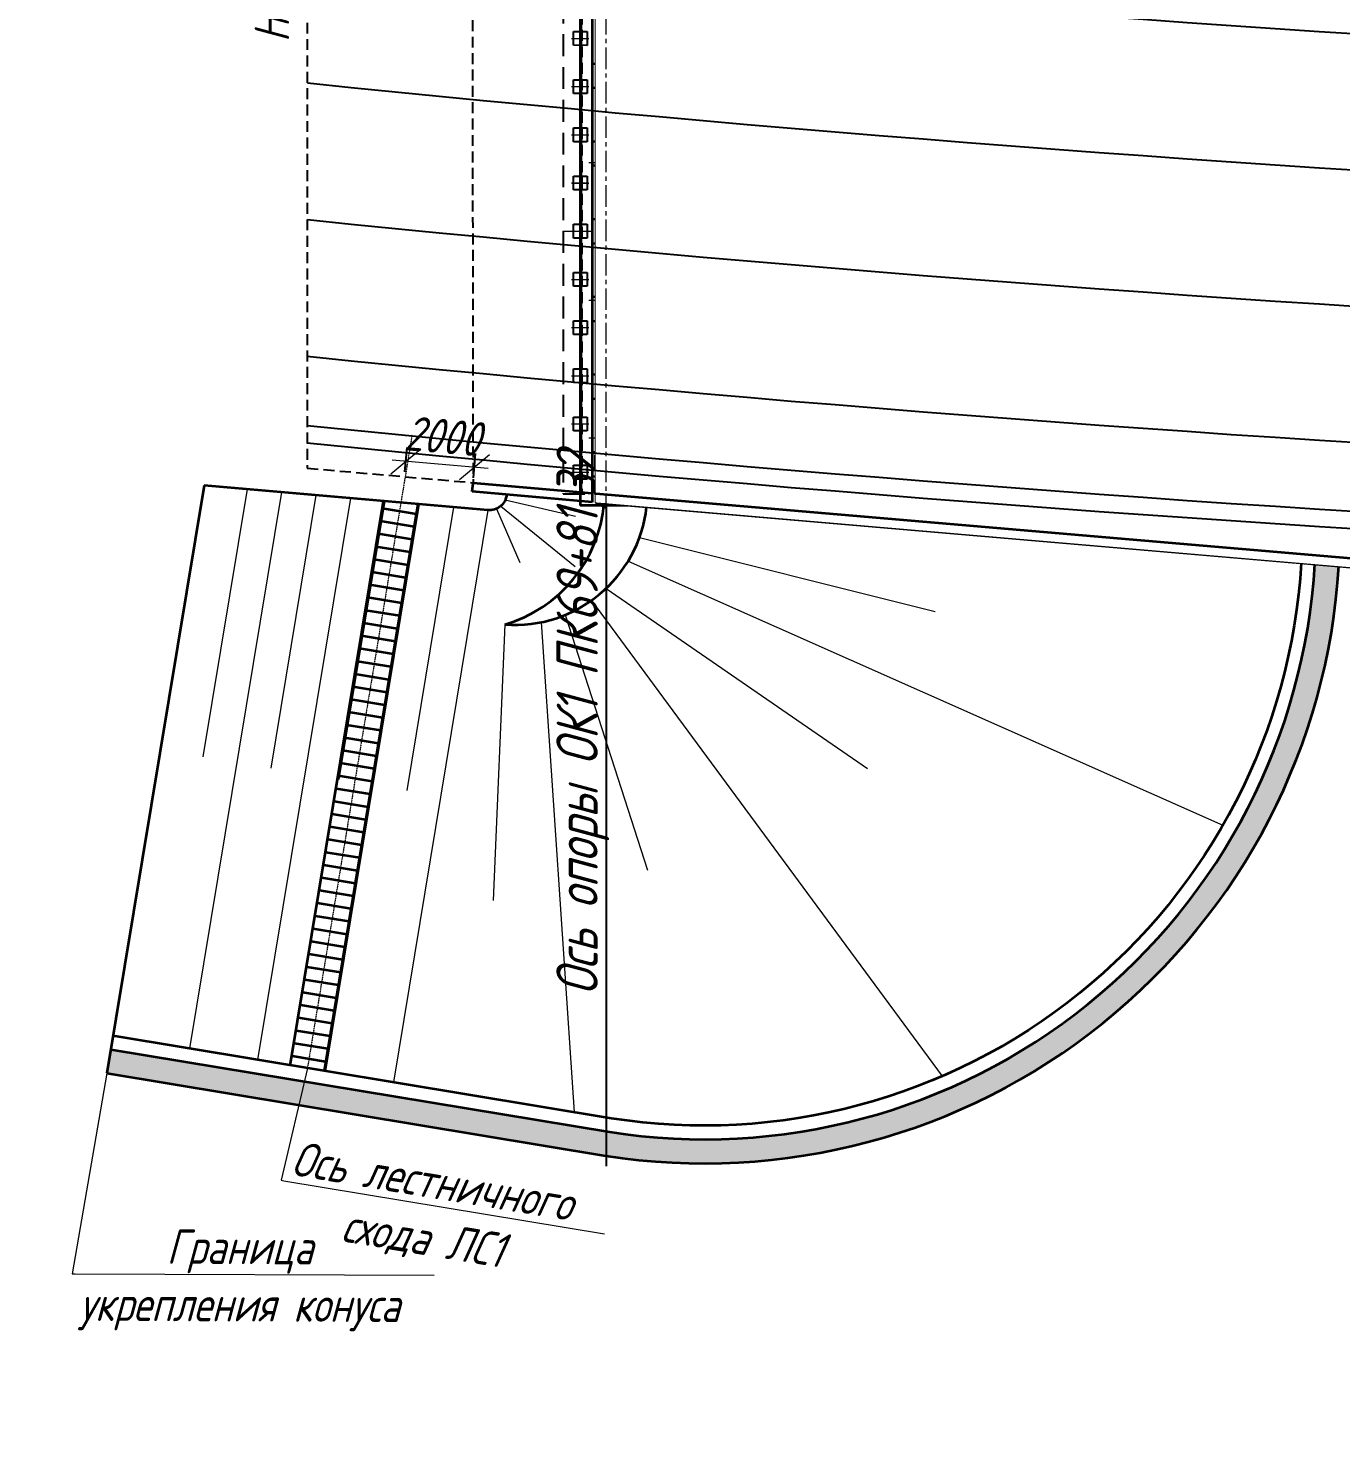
# Model space of a CAD drawing. Header units: millimetres. Extents: x 0 to 285450075, y -3000605 to 8125189010.
# Drawn here: x 6763037 to 6801171, y -1038716 to -997736 of the extents above; entities that cross this region are included whole.
import ezdxf
from ezdxf import colors
from ezdxf.entities.mleader import LeaderData, LeaderLine
from ezdxf.enums import TextEntityAlignment as Align
from ezdxf.math import Vec2, Vec3

# ---------------------------------------------------------------- set-up
doc = ezdxf.new("R2010")
doc.units = ezdxf.units.MM
doc.set_wipeout_variables(frame=1)
doc.linetypes.add('невидимая', pattern=[9.525, 6.35, -3.175])
doc.linetypes.add('осевая', pattern=[2, 1.25, -0.25, 0.25, -0.25])
for name, color, linetype, lineweight in [('1-Бетон', 106, 'Continuous', 35), ('1-Штриховка', 8, 'Continuous', 9), ('ИС_Выноски', 3, 'Continuous', 18), ('ИС_Основная', 7, 'Continuous', 35), ('ИС_Ось', 3, 'осевая', 18), ('ИС_Размер', 3, 'Continuous', 18), ('ИС_Текст', 4, 'Continuous', 18), ('ИС_Тонкая', 3, 'Continuous', 18), ('Основное направление 30.05.Пикетаж', 7, 'Continuous', 15)]:
    doc.layers.add(name, color=color, linetype=linetype, lineweight=lineweight)
doc.layers.add('_Defpoints', color=8, linetype='Continuous', plot=False)
doc.layers.add('Оси_Невидимые', color=5, linetype='Continuous', plot=False)
doc.layers.add('ИС_Невидимая', color=4, linetype='невидимая')
doc.layers.add('Штриховая', color=7, linetype='Continuous')
doc.styles.add('0', font='isocpeur.ttf', dxfattribs={"width": 0.8, "oblique": 15})
doc.styles.add('ISOCPEUR', font='isocpeur.ttf', dxfattribs={"width": 0.8, "oblique": 15, "height": 2.5})
doc.styles.add('Пикетаж_1', font='pragmai.shx', dxfattribs={"height": 2})
doc.dimstyles.new('М400нов', dxfattribs={"dimscale": 400, "dimtxt": 2.5, "dimasz": 2, "dimexe": 1, "dimexo": 1, "dimgap": 0.8, "dimtad": 1, "dimdec": 0, "dimzin": 0, "dimdsep": 46, "dimtxsty": '0', "dimblk": 'OBLIQUE', "dimcen": 0.09, "dimdle": 1, "dimclrd": 256, "dimclre": 256, "dimclrt": 256, "dimadec": 4, "dimazin": 0, "dimtfac": 1, "dimtdec": 0, "dimtmove": 1, "dimatfit": 2, "dimfxl": 1, "dimtolj": 1, "dimtzin": 0, "dimlwd": -1, "dimarcsym": 0})

# ---------------------------------------------------------------- blocks, each defined once
blk = doc.blocks.new('_None')
blk = doc.blocks.new('св поле кальм пл')
at = {"layer": 'Штриховая'}
h = blk.add_hatch(dxfattribs=at)
h.set_pattern_fill('ANSI31', color=256, scale=0.03)
h.set_pattern_definition([(176.87772, (118.50749, -59.51439), (-0.00518798, -0.09510861), [])])
h.paths.add_polyline_path([(43.059, -35.358), (42.792, -35.06), (43.09, -34.793), (43.357, -35.091)])
h = blk.add_hatch(dxfattribs=at)
h.set_pattern_fill('ANSI31', color=256, scale=0.03)
h.set_pattern_definition([(176.87772, (115.20568, -64.22056), (-0.00518798, -0.09510861), [])])
h.paths.add_polyline_path([(39.757, -40.064), (39.49, -39.767), (39.788, -39.5), (40.055, -39.797)])
h = blk.add_hatch(dxfattribs=at)
h.set_pattern_fill('ANSI31', color=256, scale=0.03)
h.set_pattern_definition([(176.87772, (111.21067, -66.05628), (-0.00518798, -0.09510861), [])])
h.paths.add_polyline_path([(35.762, -41.9), (35.495, -41.602), (35.793, -41.335), (36.06, -41.633)])
at = {"layer": 'ИС_Невидимая', "ltscale": 0.1}
blk.add_lwpolyline([(36.339, -45.278), (47.694, -35.098), (44.423, -31.449), (33.068, -41.629), (36.339, -45.278)], dxfattribs=at)
at = {"layer": 'ИС_Невидимая', "ltscale": 20}
for points in [[(44.276, -32.521), (44.009, -32.223), (44.307, -31.956), (44.574, -32.254), (44.276, -32.521)], [(43.233, -33.456), (42.966, -33.158), (43.264, -32.891), (43.531, -33.189), (43.233, -33.456)], [(45.144, -33.489), (44.877, -33.191), (45.174, -32.924), (45.441, -33.222), (45.144, -33.489)], [(42.191, -34.39), (41.924, -34.092), (42.222, -33.825), (42.489, -34.123), (42.191, -34.39)], [(44.101, -34.424), (43.834, -34.126), (44.132, -33.859), (44.399, -34.157), (44.101, -34.424)], [(46.011, -34.457), (45.744, -34.159), (46.042, -33.892), (46.309, -34.19), (46.011, -34.457)], [(41.149, -35.325), (40.882, -35.027), (41.179, -34.76), (41.446, -35.058), (41.149, -35.325)], [(43.059, -35.358), (42.792, -35.06), (43.09, -34.793), (43.357, -35.091), (43.059, -35.358)], [(44.969, -35.392), (44.702, -35.094), (45, -34.827), (45.267, -35.125), (44.969, -35.392)], [(46.879, -35.425), (46.612, -35.127), (46.91, -34.86), (47.177, -35.158), (46.879, -35.425)], [(40.106, -36.259), (39.839, -35.962), (40.137, -35.695), (40.404, -35.992), (40.106, -36.259)], [(42.016, -36.293), (41.749, -35.995), (42.047, -35.728), (42.314, -36.026), (42.016, -36.293)], [(43.927, -36.326), (43.66, -36.028), (43.957, -35.761), (44.224, -36.059), (43.927, -36.326)], [(45.837, -36.36), (45.57, -36.062), (45.868, -35.795), (46.135, -36.093), (45.837, -36.36)], [(39.064, -37.194), (38.797, -36.896), (39.095, -36.629), (39.362, -36.927), (39.064, -37.194)], [(40.974, -37.227), (40.707, -36.93), (41.005, -36.663), (41.272, -36.96), (40.974, -37.227)], [(42.884, -37.261), (42.617, -36.963), (42.915, -36.696), (43.182, -36.994), (42.884, -37.261)], [(44.794, -37.294), (44.527, -36.996), (44.825, -36.729), (45.092, -37.027), (44.794, -37.294)], [(38.021, -38.129), (37.754, -37.831), (38.052, -37.564), (38.319, -37.862), (38.021, -38.129)], [(39.932, -38.162), (39.665, -37.864), (39.962, -37.597), (40.229, -37.895), (39.932, -38.162)], [(41.842, -38.195), (41.575, -37.897), (41.873, -37.63), (42.14, -37.928), (41.842, -38.195)], [(43.752, -38.229), (43.485, -37.931), (43.783, -37.664), (44.05, -37.962), (43.752, -38.229)], [(36.979, -39.063), (36.712, -38.765), (37.01, -38.498), (37.277, -38.796), (36.979, -39.063)], [(38.889, -39.096), (38.622, -38.799), (38.92, -38.532), (39.187, -38.829), (38.889, -39.096)], [(40.799, -39.13), (40.532, -38.832), (40.83, -38.565), (41.097, -38.863), (40.799, -39.13)], [(42.71, -39.163), (42.443, -38.865), (42.74, -38.598), (43.007, -38.896), (42.71, -39.163)], [(35.937, -39.998), (35.67, -39.7), (35.967, -39.433), (36.234, -39.731), (35.937, -39.998)], [(37.847, -40.031), (37.58, -39.733), (37.878, -39.466), (38.145, -39.764), (37.847, -40.031)], [(39.757, -40.064), (39.49, -39.767), (39.788, -39.5), (40.055, -39.797), (39.757, -40.064)], [(41.667, -40.098), (41.4, -39.8), (41.698, -39.533), (41.965, -39.831), (41.667, -40.098)], [(34.894, -40.932), (34.627, -40.634), (34.925, -40.367), (35.192, -40.665), (34.894, -40.932)], [(36.804, -40.966), (36.537, -40.668), (36.835, -40.401), (37.102, -40.699), (36.804, -40.966)], [(38.715, -40.999), (38.448, -40.701), (38.745, -40.434), (39.012, -40.732), (38.715, -40.999)], [(40.625, -41.032), (40.358, -40.735), (40.656, -40.468), (40.923, -40.765), (40.625, -41.032)], [(35.762, -41.9), (35.495, -41.602), (35.793, -41.335), (36.06, -41.633), (35.762, -41.9)], [(37.672, -41.934), (37.405, -41.636), (37.703, -41.369), (37.97, -41.667), (37.672, -41.934)], [(39.582, -41.967), (39.315, -41.669), (39.613, -41.402), (39.88, -41.7), (39.582, -41.967)], [(36.63, -42.868), (36.363, -42.57), (36.661, -42.303), (36.928, -42.601), (36.63, -42.868)], [(38.54, -42.901), (38.273, -42.604), (38.571, -42.337), (38.838, -42.634), (38.54, -42.901)], [(37.498, -43.836), (37.231, -43.538), (37.528, -43.271), (37.795, -43.569), (37.498, -43.836)]]:
    blk.add_lwpolyline(points, dxfattribs=at)
at = {"layer": 'ИС_Ось', "ltscale": 50}
for points in [[(44.105, -32.406), (44.477, -32.072)], [(44.458, -32.425), (44.124, -32.053)], [(43.063, -33.34), (43.435, -33.006)], [(43.416, -33.359), (43.082, -32.987)], [(44.973, -33.374), (45.345, -33.04)], [(45.326, -33.393), (44.992, -33.021)], [(42.02, -34.275), (42.392, -33.941)], [(42.373, -34.294), (42.039, -33.922)], [(43.93, -34.308), (44.303, -33.974)], [(44.283, -34.327), (43.95, -33.955)], [(45.841, -34.342), (46.213, -34.008)], [(46.194, -34.361), (45.86, -33.989)], [(40.978, -35.209), (41.35, -34.876)], [(41.331, -35.229), (40.997, -34.856)], [(42.888, -35.243), (43.26, -34.909)], [(43.241, -35.262), (42.907, -34.89)], [(44.798, -35.276), (45.17, -34.942)], [(45.151, -35.295), (44.817, -34.923)], [(46.708, -35.31), (47.081, -34.976)], [(47.061, -35.329), (46.728, -34.956)], [(39.935, -36.144), (40.308, -35.81)], [(40.288, -36.163), (39.955, -35.791)], [(41.846, -36.177), (42.218, -35.844)], [(42.199, -36.197), (41.865, -35.824)], [(43.756, -36.211), (44.128, -35.877)], [(44.109, -36.23), (43.775, -35.858)], [(45.666, -36.244), (46.038, -35.91)], [(46.019, -36.263), (45.685, -35.891)], [(38.893, -37.078), (39.265, -36.745)], [(39.246, -37.098), (38.912, -36.725)], [(40.803, -37.112), (41.175, -36.778)], [(41.156, -37.131), (40.822, -36.759)], [(42.713, -37.145), (43.086, -36.811)], [(43.066, -37.164), (42.733, -36.792)], [(44.624, -37.179), (44.996, -36.845)], [(44.977, -37.198), (44.643, -36.826)], [(37.851, -38.013), (38.223, -37.679)], [(38.204, -38.032), (37.87, -37.66)], [(40.114, -38.066), (39.78, -37.693)], [(39.761, -38.046), (40.133, -37.713)], [(41.671, -38.08), (42.043, -37.746)], [(42.024, -38.099), (41.69, -37.727)], [(43.581, -38.113), (43.953, -37.779)], [(43.934, -38.132), (43.6, -37.76)], [(36.808, -38.948), (37.18, -38.614)], [(37.161, -38.967), (36.827, -38.595)], [(38.718, -38.981), (39.091, -38.647)], [(39.071, -39), (38.738, -38.628)], [(40.629, -39.014), (41.001, -38.681)], [(40.982, -39.034), (40.648, -38.661)], [(42.539, -39.048), (42.911, -38.714)], [(42.892, -39.067), (42.558, -38.695)], [(35.766, -39.882), (36.138, -39.548)], [(36.119, -39.901), (35.785, -39.529)], [(37.676, -39.916), (38.048, -39.582)], [(38.029, -39.935), (37.695, -39.562)], [(39.586, -39.949), (39.958, -39.615)], [(39.939, -39.968), (39.605, -39.596)], [(41.496, -39.982), (41.869, -39.649)], [(41.849, -40.002), (41.516, -39.629)], [(34.723, -40.817), (35.096, -40.483)], [(35.076, -40.836), (34.743, -40.464)], [(36.634, -40.85), (37.006, -40.516)], [(36.987, -40.869), (36.653, -40.497)], [(38.544, -40.883), (38.916, -40.55)], [(38.897, -40.903), (38.563, -40.53)], [(40.807, -40.936), (40.473, -40.564)], [(40.454, -40.917), (40.826, -40.583)], [(35.591, -41.785), (35.963, -41.451)], [(35.944, -41.804), (35.61, -41.432)], [(37.501, -41.818), (37.874, -41.484)], [(37.854, -41.837), (37.521, -41.465)], [(39.412, -41.851), (39.784, -41.518)], [(39.765, -41.871), (39.431, -41.498)], [(36.459, -42.753), (36.831, -42.419)], [(36.812, -42.772), (36.478, -42.4)], [(38.369, -42.786), (38.741, -42.452)], [(38.722, -42.805), (38.388, -42.433)], [(37.327, -43.721), (37.699, -43.387)], [(37.68, -43.74), (37.346, -43.367)]]:
    blk.add_lwpolyline(points, dxfattribs=at)
at = {"layer": 'ИС_Ось', "color": 3, "ltscale": 500}
blk.add_lwpolyline([(22.976, -53.968), (46.058, -33.274)], dxfattribs=at)
at = {"layer": 'ИС_Ось', "color": 1, "ltscale": 500}
blk.add_lwpolyline([(22.976, -53.968), (46.058, -33.274)], dxfattribs=at)
blk = doc.blocks.new('Б24 план')
at = {"layer": '1-Бетон'}
blk.add_lwpolyline([(1400, -700), (22600, -700), (22600, 700), (1400, 700)], close=True, dxfattribs=at)
for points in [[(1400, -310), (0, -310), (0, 310), (1400, 310)], [(22600, -310), (24000, -310), (24000, 310), (22600, 310)]]:
    blk.add_lwpolyline(points, dxfattribs=at)
at = {"layer": 'ИС_Ось', "color": 3, "ltscale": 20}
for points in [[(300, -310), (300, 310)], [(23700, -310), (23700, 310)], [(0, 0), (24000, 0)]]:
    blk.add_lwpolyline(points, dxfattribs=at)
blk = doc.blocks.new('*U1603')
at = {"rotation": 4.910079921255813}
blk.add_blockref('Б24 план', (-11956, -1027), dxfattribs=at)
blk = doc.blocks.new('*U1604')
at = {"layer": '_Defpoints', "color": 0, "linetype": 'ByBlock', "lineweight": -2, "transparency": 16777216}
for p in [(0, 0), (0, -2258), (0, -4516), (0, -6774), (0, -9032), (0, -11290), (0, -13548), (0, -15806), (0, -18064), (0, -20322), (0, -22580), (0, -24838), (0, -27096), (0, -29354)]:
    blk.add_blockref('*U1603', p, dxfattribs=at)
blk = doc.blocks.new('_OBLIQUE')
at = {"color": 0, "linetype": 'ByBlock', "lineweight": -2}
blk.add_line((0.5, 0.5), (-0.5, -0.5), dxfattribs=at)
blk = doc.blocks.new('*D1614')
at = {"layer": 'Defpoints', "color": 0, "transparency": 16777216}
for p in [(6774008, -1010318), (6773946, -1011024), (6775939, -1011198)]:
    blk.add_point(p, dxfattribs=at)
at = {"layer": 'ИС_Размер', "lineweight": -2, "transparency": 16777216}
for p, q in [((6773981, -1010625), (6774043, -1009919)), ((6775974, -1010800), (6776036, -1010093))]:
    blk.add_line(p, q, dxfattribs=at)
at = {"layer": 'ИС_Размер', "transparency": 16777216}
blk.add_line((6776399, -1010527), (6773610, -1010283), dxfattribs=at)
at = {"layer": 'ИС_Размер', "transparency": 16777216, "xscale": 800, "yscale": 800, "zscale": 800}
for p, rotation in [((6774008, -1010318), 174.9999999908267), ((6776001, -1010492), 354.9999999908267)]:
    blk.add_blockref('_OBLIQUE', p, dxfattribs=dict(at, rotation=rotation))
at = {"layer": 'ИС_Размер', "transparency": 16777216, "insert": (6775076, -1009588), "char_height": 1000, "attachment_point": 5, "rotation": 355, "style": '0'}
blk.add_mtext('\\A1;2000', dxfattribs=at)
blk = doc.blocks.new('мост план кальмиус')
at = {"layer": 'ИС_Выноски'}
ml = blk.add_multileader_mtext('Standard', dxfattribs=at)
ml.set_content('Ось опоры ОК1 ПК69+81,32', color=256, style='ISOCPEUR')
ml.set_leader_properties(color=256, linetype='ByLayer')
ml.set_arrow_properties(name='NONE')
ml.build(insert=Vec2(0, 0))
ml.multileader.update_dxf_attribs({"text_left_attachment_type": 6, "text_right_attachment_type": 6, "dogleg_length": 0.36, "arrow_head_size": 600, "scale": 200})
ctx = ml.context
ctx.base_point, ctx.scale, ctx.char_height, ctx.arrow_head_size, ctx.landing_gap_size, ctx.plane_origin, ctx.plane_x_axis, ctx.plane_y_axis = Vec3(-73249, -25418), 200, 1200, 600, 125, Vec3(-66253, -7198), Vec3(0, 1), Vec3(-1, 0)
ctx.left_attachment, ctx.right_attachment, ctx.text_align_type = 6, 6, 1
notes = []
notes.append((ctx, [(1, (1, 1, 0), (-73249, -15916), (0, -1), 161, [(1, [(-73249, -14034)], 0, [])])]))
ctx.mtext.insert, ctx.mtext.text_direction, ctx.mtext.rotation, ctx.mtext.width, ctx.mtext.alignment, ctx.mtext.flow_direction = Vec3(-74689, -20748), Vec3(0, 1), 1.570796, 14528.78, 2, 5
for ctx, leaders in notes:
    for number, flags, end, landing, length, lines in leaders:
        leader = LeaderData()
        leader.index, (leader.has_last_leader_line, leader.has_dogleg_vector, leader.attachment_direction) = number, flags
        leader.last_leader_point, leader.dogleg_vector, leader.dogleg_length = Vec3(end), Vec3(landing), length
        for number, points, colour, breaks in lines:
            line = LeaderLine()
            line.index, line.vertices, line.color, line.breaks = number, Vec3.list(points), colors.encode_raw_color(colour), breaks
            leader.lines.append(line)
        ctx.leaders.append(leader)

msp = doc.modelspace()

# ---------------------------------------------------------------- block references
at = {"layer": '1-Бетон'}
msp.add_blockref('мост план кальмиус', (6853073.53, -668947.9294), dxfattribs=at)

# ---------------------------------------------------------------- next in the draw order: wipeouts: each hides what was drawn before it
at = {"color": 8}
msp.add_wipeout([(6768146.3097, -978452.2956), (6769048.6564, -961015.3084), (6783187.5049, -961781.2873), (6789822.7458, -963737.0491), (6792342.912, -965214.8884), (6794739.7683, -967147.551), (6796710.6059, -969287.4967), (6798972.3476, -972827.3011), (6799559.9796, -974108.9321), (6800548.503, -976914.5145), (6800941.7004, -979218.8678), (6801110.74, -979997.8709), (6801120.5061, -981796.831), (6804390.1165, -982085.6506), (6836572.2504, -983450.5447), (6869572.2504, -983450.5447), (6901754.4595, -982085.6474), (6905023.9531, -981804.7735), (6905066.0502, -980597.4803), (6905502.0348, -977530.3976), (6905836.8725, -976224.572), (6906301.8392, -974824.7602), (6906836.2075, -973530.8944), (6908001.4257, -971333.8355), (6909028.3112, -969814.4105), (6910334.0834, -968233.0587), (6911442.0934, -967112.5086), (6912930.3851, -965848.9276), (6914839.8805, -964546.3737), (6917472.6578, -963213.4109), (6919816.687, -962398.7338), (6921680.2024, -961970.2541), (6926079.0569, -961585.7451), (6928443.0065, -961463.3425), (6934039.5783, -961173.5584), (6937094.9562, -961015.4456), (6937997.2999, -978452.3736), (6935048.5606, -978710.3549), (6934997.2999, -979477.6647), (6934997.2999, -1010517.7816), (6938076.1091, -1011011.4017), (6939499.5864, -1025244.1742), (6935229.2288, -1026331.1774), (6925163.4174, -1028893.3914), (6923755.4876, -1029145.5767), (6921718.033, -1029263.7421), (6920233.0857, -1029193.3899), (6918530.1655, -1028948.1245), (6916228.9581, -1028322.1787), (6914714.2546, -1027707.4008), (6912904.3003, -1026728.5668), (6912279.1687, -1026319.4822), (6910685.2828, -1025077.183), (6909023.4567, -1023389.608), (6907665.7331, -1021562.4175), (6906708.703, -1019862.9969), (6906402.7215, -1019200.9213), (6905935.1306, -1018005.5191), (6905293.8852, -1015596.2436), (6905206.1161, -1014166.2599), (6905028.0605, -1013366.5238), (6903674.8508, -1013482.7746), (6869967.3041, -1014901.366), (6836572.2504, -1014901.366), (6802469.65, -1013482.7746), (6801116.1257, -1013366.4968), (6800854.2013, -1015365.2679), (6800622.5774, -1016630.0071), (6800429.5955, -1017568.6937), (6800094.3046, -1018402.4682), (6799687.9012, -1019449.7387), (6798997.9913, -1020899.8331), (6798723.7173, -1021398.3652), (6797540.3763, -1023215.9162), (6796263.3431, -1024762.5789), (6795034.1398, -1025977.2907), (6793683.2088, -1027081.8702), (6793683.2088, -1027081.8702), (6792785.7279, -1027707.1746), (6791392.4257, -1028533.0145), (6790131.1603, -1029147.2596), (6788647.964, -1029726.1122), (6789075.2541, -1029574.3614), (6787677.8197, -1030027.7751), (6786389.863, -1030340.33), (6787314.6698, -1030125.8509), (6785757.9039, -1030458.4502), (6784295.0671, -1030645.8842), (6783091.4533, -1030711.9801), (6783361.4201, -1030704.0052), (6781782.7975, -1030694.6795), (6780487.8251, -1030585.8443), (6778079.4504, -1030205.9322), (6765323.2033, -1028097.3841), (6768146.3097, -1011018.2187), (6770886.3356, -1011257.9399), (6771146.3097, -1010517.7816), (6771146.3097, -979477.6647), (6771212.5481, -978720.5567)], dxfattribs=at).dxf.layer = '1-Бетон'

# ---------------------------------------------------------------- next in the draw order: hatches: boundary and pattern name
at = {"layer": '1-Штриховка'}
h = msp.add_hatch(dxfattribs=at)
h.set_pattern_fill('GRAVEL', color=2, scale=50, angle=93.6030258)
h.set_pattern_definition([(321.6158133, (-1324.95, -327419.88), (12045.8947584, -9421.6197901), [170.86072, -16915.24182]), (278.5727668, (-1191.02, -327525.973), (-2225.22055995, 15130.06587757), [293.20236, -29027.02445]), (226.1134729, (-1147.315, -327815.9), (13144.2780838, 13552.8171852), [206.74076, -20467.3614]), (0.8767148, (-799.317, -328290.27), (-25429.60553716, -328.7281921), [267.00226, -26433.21871]), (26.43668, (-532.346, -328286.18), (-14810.8223025, -7295.1794168), [261.81685, -25919.90387]), (90.8767148, (-297.91, -328169.62), (328.7281921, -25429.60553716), [267.00226, -26433.21871]), (131.2972663, (-301.993, -327902.65), (13712.43897372, -15679.25755232), [353.09683, -34956.55766]), (165.8583542, (-535.025, -327637.37), (-28443.45037864, 7116.58840723), [333.35976, -33002.6283]), (215.0325914, (-858.28, -327555.92), (-15838.8793448, -11177.4595101), [267.9065, -26522.77285]), (268.8393841, (-1077.65, -327709.71), (389.5698745, 14022.1979487), [305.85664, -14986.96847]), (316.0004636, (-1083.846, -328015.505), (14900.11780902, -14331.9569242), [395.53896, -39158.38626]), (232.4171006, (-865.65, -327034.65), (-7046.2621185, -9351.2935018), [135.00227, -13365.28291]), (265.0722602, (-947.994, -327141.64), (1497.43780875, 16636.98830946), [256.841, -25427.3195]), (318.603026, (-970.1, -327397.5), (1267.48973, 79.8109), [179.60467, -1616.44655]), (296.8016163, (-1116.57, -327495.83), (-2934.0339453, 6177.8268677), [96.72066, -9575.31118]), (25.4044353, (-1072.96, -327582.16), (-3722.6583, -1506.922421), [136.7828, -6702.3765]), (124.5667823, (-949.4, -327523.48), (-2774.412153, 3642.8474035), [222.15983, -7183.14908]), (255.168077, (-1075.45, -327340.54), (1107.86794, 2614.79036), [160.64357, -3855.44906]), (109.9925661, (-1026.67, -328317.31), (-4600.5781595, 12435.4646314), [225.044, -22279.41334]), (163.9492017, (-1103.61, -328105.826), (14261.6306377, -4192.0390689), [188.79947, -18691.10784]), (26.8016163, (-1328.94, -327356.5), (-6177.8268677, -2934.0339453), [193.44005, -9478.5918]), (77.2134855, (-1156.284, -327269.28), (-3004.3602318, -12914.3300096), [225.044, -22279.41334]), (73.0469806, (-240.82, -328267.83), (-2135.9249824, -6497.070453), [217.0176, -10633.86716]), (28.3781664, (-177.54, -328060.24), (-13543.3325668, -7215.3685273), [181.83606, -18001.7967]), (160.4044353, (-62.25, -327264.02), (-6497.070453, 2135.924982), [193.44005, -9478.5918]), (110.9570504, (-244.49, -327199.14), (6107.5005816, -16158.12293076), [212.89137, -21076.188]), (163.0469806, (-23.15, -327885.09), (6497.070453, -2135.9249824), [108.5088, -10742.37596]), (194.9129583, (-57.46, -327340.07), (-4990.148032, -1586.733317), [64.7573, -6410.99748]), (259.5667823, (-120.04, -327356.73), (1028.057043, 3882.280092), [261.81685, -4974.5273]), (279.6120318, (-167.45, -327614.22), (-2065.5986961, 12595.08642395), [242.6335, -24020.68243]), (37.2930933, (-835.33, -327516.3), (-2455.168568, -1427.111525), [183.16194, -4395.88818]), (86.7602524, (-689.61, -327405.324), (1178.19422516, 21706.9472374), [319.77838, -31658.00453]), (154.5484217, (-671.54, -327086.06), (9191.6717096, -4511.282654), [130.75412, -12944.69616]), (183.603026, (-789.6, -327029.9), (-1187.67884, -1347.30063), [76.2, -1193.8]), (213.859463, (-203.88, -327641.97), (8553.1845393, 5628.635202), [176.43348, -17466.97039]), (141.6158133, (-350.39, -327740.27), (-12045.8947584, 9421.6197901), [341.72144, -16744.3811]), (93.603026, (-618.3, -327528.1), (-1347.30063, 1187.67884), [330.2, -939.8]), (58.9078723, (-639.01, -327198.535), (8074.3191537, 13233.5735991), [200.80478, -19879.65836]), (347.65763, (-535.31, -327026.58), (5149.7698245, -948.2461466), [184.91454, -9060.82502]), (301.2490012, (-354.67, -327066.105), (14191.30434923, -23284.19594634), [301.07255, -29806.2322]), (269.02910454, (-198.484, -327323.5), (-229.9480796, -16557.17741285), [318.51473, -31532.92323])])
h.paths.add_polyline_path([(6765437.361, -1027406.7553), (6765323.2033, -1028097.3841), (6779813.0063, -1030492.4809, 0.4424113474), (6801116.1257, -1013366.4968), (6800418.4665, -1013306.5627, -0.4426607488), (6779924.4133, -1029801.3975)])
at = {"layer": 'ИС_Основная'}
h = msp.add_hatch(dxfattribs=at)
h.set_pattern_fill('ANSI31', color=256, scale=3000, angle=125.6141426)
h.set_pattern_definition([(170.6141, (6776404.26, -1011429.3), (-61.156, -369.98), [])])
h.paths.add_polyline_path([(6770654.8411, -1027871.6478), (6771634.2232, -1028023.2072), (6774349.4916, -1011596.4381), (6773362.8791, -1011433.3557)])

# ---------------------------------------------------------------- next in the draw order: linework, layer by layer
at = {"layer": '1-Бетон', "color": 3}
for p, q in [((6779074.6678, -995782.7317), (6779074.6678, -1011602.7317)), ((6780574.6678, -1011602.7317), (6780574.6678, -995782.7317)), ((6780574.6678, -1011602.7317), (6779074.6678, -1011602.7317))]:
    msp.add_line(p, q, dxfattribs=at)
at = {"layer": '1-Бетон'}
for points in [[(6779425.5592, -979941.012), (6779425.5592, -1011503.1152)], [(6779525.5592, -979949.6028), (6779525.5592, -1011511.7059)], [(6775938.8777, -1011198.0701), (6775960.6667, -1010949.0214)], [(6779425.5592, -1011252.1602), (6775960.6667, -1010949.0214)], [(6779425.5592, -1011503.1152), (6775938.8777, -1011198.0701)], [(6802020.1145, -1013042.6829), (6780897.9131, -1011228.1281)], [(6779525.5592, -1011511.7059), (6802469.65, -1013482.7746), (6836177.1966, -1014901.366), (6869967.3041, -1014901.366), (6903674.8508, -1013482.7746), (6926618.9416, -1011511.7059)]]:
    msp.add_lwpolyline(points, dxfattribs=at)
at = {"layer": '1-Бетон', "color": 4}
msp.add_lwpolyline([(6803501.425, -982009.3086), (6779525.5592, -979949.6028), (6779525.5592, -1011511.7059), (6802469.65, -1013482.7746), (6803501.425, -1013526.1972), (6803501.425, -982009.3086)], dxfattribs=at)
at = {"layer": '1-Бетон', "color": 5}
for points in [[(6779426.3692, -998757.8441), (6780190.7207, -998823.5076)], [(6779729.5333, -998934.4406), (6779695.2964, -999332.9727), (6779994.1955, -999358.6504), (6780028.4324, -998960.1183), (6779729.5333, -998934.4406)], [(6780190.7207, -998823.5076), (6780130.8062, -999520.9387)], [(6779426.409, -999460.4258), (6780130.8062, -999520.9387)], [(6779426.3692, -1001015.844), (6780190.7207, -1001081.5076)], [(6780190.7207, -1001081.5076), (6780130.8062, -1001778.9387)], [(6779729.5333, -1001192.4406), (6779695.2964, -1001590.9727), (6779994.1955, -1001616.6504), (6780028.4324, -1001218.1183), (6779729.5333, -1001192.4406)], [(6779426.409, -1001718.4258), (6780130.8062, -1001778.9387)], [(6779426.3692, -1003273.8441), (6780190.7207, -1003339.5076)], [(6779729.5333, -1003450.4406), (6779695.2964, -1003848.9727), (6779994.1955, -1003874.6504), (6780028.4324, -1003476.1183), (6779729.5333, -1003450.4406)], [(6780190.7207, -1003339.5076), (6780130.8062, -1004036.9387)], [(6779426.409, -1003976.4258), (6780130.8062, -1004036.9387)], [(6779426.3692, -1005531.844), (6780190.7207, -1005597.5076)], [(6780190.7207, -1005597.5076), (6780130.8062, -1006294.9387)], [(6779729.5333, -1005708.4406), (6779695.2964, -1006106.9727), (6779994.1955, -1006132.6504), (6780028.4324, -1005734.1183), (6779729.5333, -1005708.4406)], [(6779426.409, -1006234.4258), (6780130.8062, -1006294.9387)], [(6779426.3692, -1007789.8441), (6780190.7207, -1007855.5076)], [(6779729.5333, -1007966.4406), (6779695.2964, -1008364.9727), (6779994.1955, -1008390.6504), (6780028.4324, -1007992.1183), (6779729.5333, -1007966.4406)], [(6780190.7207, -1007855.5076), (6780130.8062, -1008552.9387)], [(6779426.409, -1008492.4258), (6780130.8062, -1008552.9387)], [(6779426.3692, -1010047.844), (6780190.7207, -1010113.5076)], [(6780190.7207, -1010113.5076), (6780130.8062, -1010810.9387)], [(6779729.5333, -1010224.4406), (6779695.2964, -1010622.9727), (6779994.1955, -1010648.6504), (6780028.4324, -1010250.1183), (6779729.5333, -1010224.4406)], [(6779426.409, -1010750.4258), (6780130.8062, -1010810.9387)]]:
    msp.add_lwpolyline(points, dxfattribs=at)
at = {"layer": 'ИС_Невидимая', "ltscale": 50}
msp.add_lwpolyline([(6771146.3097, -1010517.7816), (6779115.5592, -1011215.0006), (6779115.5592, -980174.8837), (6771146.3097, -979477.6647)], close=True, dxfattribs=at)
for points in [[(6775917.0888, -979885.0156), (6775960.6667, -1010949.0214)], [(6779125.5592, -980165.7204), (6779125.5592, -1011225.9136)]]:
    msp.add_lwpolyline(points, dxfattribs=at)
at = {"layer": 'ИС_Основная'}
for points in [[(6768991.8086, -962113.8385), (6781356.3696, -962753.6923, -0.4036777987), (6800019.7958, -981710.2038), (6800019.7959, -1013272.3139, -0.4428127119), (6779988.0517, -1029406.489), (6765502.594, -1027012.1104)], [(6776935.0724, -1011285.2258, -0.4142135624), (6776393.3972, -1011739.7453), (6768146.3097, -1011018.2187)]]:
    msp.add_lwpolyline(points, format="xyb", dxfattribs=at)
for points in [[(6768146.3097, -1011018.2187), (6765323.2033, -1028097.3841)], [(6770645.949, -1027870.178), (6773356.1573, -1011474.0213)], [(6774355.2778, -1011561.433), (6771632.5615, -1028033.2604)], [(6765437.361, -1027406.7553), (6779922.817, -1029801.1337)], [(6765323.2033, -1028097.3841), (6779808.6593, -1030491.7624)]]:
    msp.add_lwpolyline(points, dxfattribs=at)
for radius, end in [(18468.9373, 356.52674989), (17768.9373, 356.58336579)]:
    msp.add_arc((6782681.1123, -1012247.6018), radius, 261.08028099, end, dxfattribs=at)
at = {"layer": 'ИС_Ось', "ltscale": 0.1}
msp.add_line((6774188.7772, -1009557.965), (6771148.1328, -1027953.1866), dxfattribs=at)
at = {"layer": 'ИС_Ось', "color": 1, "ltscale": 500}
for points in [[(6781024.1204, -980258.1662), (6781023.9887, -1011258.2749)], [(6778573.9677, -1003633.332), (6783474.0097, -1003632.954)], [(6800826.425, -1005662.836), (6806226.425, -1005662.836)]]:
    msp.add_lwpolyline(points, dxfattribs=at)
at = {"layer": 'ИС_Ось', "ltscale": 50, "elevation": 0.0017}
for points in [[(6779073.8822, -997782.8782), (6779073.8822, -998282.8782)], [(6780373.8822, -997782.8782), (6780373.8822, -998282.8782)], [(6781673.8937, -997782.8782), (6781673.8937, -998282.8782)], [(6782973.9053, -997782.8782), (6782973.9053, -998282.8782)], [(6778823.8822, -998032.8782), (6779323.8822, -998032.8782)], [(6780123.8822, -998032.8782), (6780623.8822, -998032.8782)], [(6781423.8937, -998032.8782), (6781923.8937, -998032.8782)], [(6782723.9053, -998032.8782), (6783223.9053, -998032.8782)], [(6778823.8826, -999432.7628), (6779323.8826, -999432.7628)], [(6779073.8826, -999182.7628), (6779073.8826, -999682.7628)], [(6780123.8826, -999432.7628), (6780623.8826, -999432.7628)], [(6780373.8826, -999182.7628), (6780373.8826, -999682.7628)], [(6781423.8941, -999432.7628), (6781923.8941, -999432.7628)], [(6781673.8941, -999182.7628), (6781673.8941, -999682.7628)], [(6782723.9056, -999432.7628), (6783223.9056, -999432.7628)], [(6782973.9056, -999182.7628), (6782973.9056, -999682.7628)], [(6779073.8826, -1000582.7628), (6779073.8826, -1001082.7628)], [(6780373.8826, -1000582.7628), (6780373.8826, -1001082.7628)], [(6781673.8941, -1000582.7628), (6781673.8941, -1001082.7628)], [(6782973.9056, -1000582.7628), (6782973.9056, -1001082.7628)], [(6778823.8826, -1000832.7628), (6779323.8826, -1000832.7628)], [(6780123.8826, -1000832.7628), (6780623.8826, -1000832.7628)], [(6781423.8941, -1000832.7628), (6781923.8941, -1000832.7628)], [(6782723.9056, -1000832.7628), (6783223.9056, -1000832.7628)], [(6778823.8822, -1002232.8782), (6779323.8822, -1002232.8782)], [(6779073.8822, -1001982.8782), (6779073.8822, -1002482.8782)], [(6780123.8822, -1002232.8782), (6780623.8822, -1002232.8782)], [(6780373.8822, -1001982.8782), (6780373.8822, -1002482.8782)], [(6781423.8937, -1002232.8782), (6781923.8937, -1002232.8782)], [(6781673.8937, -1001982.8782), (6781673.8937, -1002482.8782)], [(6782723.9053, -1002232.8782), (6783223.9053, -1002232.8782)], [(6782973.9053, -1001982.8782), (6782973.9053, -1002482.8782)], [(6779073.8826, -1003382.7628), (6779073.8826, -1003882.7628)], [(6780373.8826, -1003382.7628), (6780373.8826, -1003882.7628)], [(6782973.9056, -1003382.7628), (6782973.9056, -1003882.7628)], [(6778823.8826, -1003632.7628), (6779323.8826, -1003632.7628)], [(6780123.8826, -1003632.7628), (6780623.8826, -1003632.7628)], [(6782723.9056, -1003632.7628), (6783223.9056, -1003632.7628)], [(6779073.6386, -1004782.7628), (6779073.6386, -1005282.7628)], [(6780373.6386, -1004782.7628), (6780373.6386, -1005282.7628)], [(6781673.6502, -1004782.7628), (6781673.6502, -1005282.7628)], [(6782973.6617, -1004782.7628), (6782973.6617, -1005282.7628)], [(6778823.6386, -1005032.7628), (6779323.6386, -1005032.7628)], [(6780123.6386, -1005032.7628), (6780623.6386, -1005032.7628)], [(6781423.6502, -1005032.7628), (6781923.6502, -1005032.7628)], [(6782723.6617, -1005032.7628), (6783223.6617, -1005032.7628)], [(6778823.8826, -1006432.7628), (6779323.8826, -1006432.7628)], [(6778823.8826, -1006432.8782), (6779323.8826, -1006432.8782)], [(6779073.8826, -1006182.7628), (6779073.8826, -1006682.7628)], [(6779073.8826, -1006182.8782), (6779073.8826, -1006682.8782)], [(6780123.8826, -1006432.7628), (6780623.8826, -1006432.7628)], [(6780123.8826, -1006432.8782), (6780623.8826, -1006432.8782)], [(6780373.8826, -1006182.7628), (6780373.8826, -1006682.7628)], [(6780373.8826, -1006182.8782), (6780373.8826, -1006682.8782)], [(6781423.8941, -1006432.7628), (6781923.8941, -1006432.7628)], [(6781423.8941, -1006432.8782), (6781923.8941, -1006432.8782)], [(6781673.8941, -1006182.7628), (6781673.8941, -1006682.7628)], [(6781673.8941, -1006182.8782), (6781673.8941, -1006682.8782)], [(6782723.9056, -1006432.7628), (6783223.9056, -1006432.7628)], [(6782723.9056, -1006432.8782), (6783223.9056, -1006432.8782)], [(6782973.9056, -1006182.7628), (6782973.9056, -1006682.7628)], [(6782973.9056, -1006182.8782), (6782973.9056, -1006682.8782)], [(6779073.8826, -1007582.7628), (6779073.8826, -1008082.7628)], [(6779073.8826, -1007582.7628), (6779073.8826, -1008082.7628)], [(6780373.8826, -1007582.7628), (6780373.8826, -1008082.7628)], [(6780373.8826, -1007582.7628), (6780373.8826, -1008082.7628)], [(6781673.8941, -1007582.7628), (6781673.8941, -1008082.7628)], [(6781673.8941, -1007582.7628), (6781673.8941, -1008082.7628)], [(6782973.9056, -1007582.7628), (6782973.9056, -1008082.7628)], [(6782973.9056, -1007582.7628), (6782973.9056, -1008082.7628)], [(6778823.8826, -1007832.7628), (6779323.8826, -1007832.7628)], [(6778823.8826, -1007832.7628), (6779323.8826, -1007832.7628)], [(6780123.8826, -1007832.7628), (6780623.8826, -1007832.7628)], [(6780123.8826, -1007832.7628), (6780623.8826, -1007832.7628)], [(6781423.8941, -1007832.7628), (6781923.8941, -1007832.7628)], [(6781423.8941, -1007832.7628), (6781923.8941, -1007832.7628)], [(6782723.9056, -1007832.7628), (6783223.9056, -1007832.7628)], [(6782723.9056, -1007832.7628), (6783223.9056, -1007832.7628)], [(6778823.8822, -1009232.8782), (6779323.8822, -1009232.8782)], [(6779073.8822, -1008982.8782), (6779073.8822, -1009482.8782)], [(6780123.8822, -1009232.8782), (6780623.8822, -1009232.8782)], [(6780373.8822, -1008982.8782), (6780373.8822, -1009482.8782)], [(6781423.8937, -1009232.8782), (6781923.8937, -1009232.8782)], [(6781673.8937, -1008982.8782), (6781673.8937, -1009482.8782)], [(6782723.9053, -1009232.8782), (6783223.9053, -1009232.8782)], [(6782973.9053, -1008982.8782), (6782973.9053, -1009482.8782)], [(6779073.476, -1010382.7628), (6779073.476, -1010882.7628)], [(6780373.476, -1010382.7628), (6780373.476, -1010882.7628)], [(6781673.4875, -1010382.7628), (6781673.4875, -1010882.7628)], [(6782973.4991, -1010382.7628), (6782973.4991, -1010882.7628)], [(6778823.476, -1010632.7628), (6779323.476, -1010632.7628)], [(6780123.476, -1010632.7628), (6780623.476, -1010632.7628)], [(6781423.4875, -1010632.7628), (6781923.4875, -1010632.7628)], [(6782723.4991, -1010632.7628), (6783223.4991, -1010632.7628)]]:
    msp.add_lwpolyline(points, dxfattribs=at)
at = {"layer": 'ИС_Ось', "color": 3, "ltscale": 500}
for points in [[(6779324.6088, -1001632.7713), (6782523.8633, -1001632.7713)], [(6779324.6099, -1005632.7691), (6782523.8643, -1005632.7691)], [(6779324.61, -1009632.7713), (6782523.8644, -1009632.7713)]]:
    msp.add_lwpolyline(points, dxfattribs=at)
at = {"layer": 'ИС_Размер'}
for points in [[(6770398.6744, -1011215.275), (6767726.7613, -1027379.7549)], [(6769399.554, -1011127.8633), (6768113.6295, -1018907.4203)], [(6771397.7949, -1011302.6868), (6770086.8544, -1019233.5852)], [(6772396.9154, -1011390.0985), (6769699.9862, -1027705.9197)], [(6774395.1563, -1011564.9219), (6771673.2111, -1028032.0846)], [(6773396.0358, -1011477.5102), (6772060.0793, -1019559.7501)], [(6776393.3972, -1011739.7453), (6773646.436, -1028358.2495)], [(6775394.2768, -1011652.3336), (6774033.3042, -1019885.915)], [(6776646.9892, -1011695.4035), (6777321.2664, -1013262.413)], [(6776883.3869, -1015060.969), (6776550.06, -1023081.3801)], [(6777942.4956, -1014993.2913), (6778901.6923, -1029226.9188)]]:
    msp.add_lwpolyline(points, dxfattribs=at)
at = {"layer": 'ИС_Тонкая'}
for p, q in [((6776764.6382, -1011619.3209), (6778925.5633, -1013372.2443)), ((6776894.9037, -1011442.4001), (6778938.0995, -1011910.3594))]:
    msp.add_line(p, q, dxfattribs=at)

# ---------------------------------------------------------------- next in the draw order: block references
at = {"layer": '1-Бетон', "color": 1, "xscale": 999.9999999999981, "yscale": 999.9999999999981, "zscale": 999.9999999999981, "rotation": 228.1225190970572}
msp.add_blockref('св поле кальм пл', (6836546.8121, -999176.366), dxfattribs=at)
at = {"layer": '_Defpoints', "xscale": -1}
msp.add_blockref('*U1604', (6791518.9284, -982083.9743), dxfattribs=at)

# ---------------------------------------------------------------- next in the draw order: texts
at = {"layer": 'ИС_Текст', "insert": (6769618.4179, -998145.1423), "char_height": 1000, "attachment_point": 1, "rotation": 90, "style": 'ISOCPEUR'}
msp.add_mtext_dynamic_manual_height_columns('\\pxt3;НПП ПК 69+72,60', width=12774.751461, gutter_width=12.5, heights=[0], dxfattribs=at)
at = {"layer": 'Основное направление 30.05.Пикетаж', "color": 1, "style": 'Пикетаж_1', "oblique": 15.00000042}
msp.add_text('70', height=2000, rotation=3.24483445, dxfattribs=at).set_placement((6798543.9679, -999222.1639), align=Align.CENTER)

# ---------------------------------------------------------------- next in the draw order: dimensions: what is measured, and where the dimension line sits
at = {"layer": 'ИС_Размер'}
dim = msp.add_linear_dim(base=(6774008.2743, -1010317.5416), p1=(6775938.8777, -1011198.0701), p2=(6773946.4883, -1011023.7586), angle=174.99999999, dimstyle='М400нов', dxfattribs=at)
dim.commit()
dim.dimension.update_dxf_attribs({"geometry": '*D1614', "text_midpoint": (6775004.469, -1010404.6973), "dimtype": 161})

# ---------------------------------------------------------------- next in the draw order: leaders
at = {"layer": 'ИС_Выноски'}
ml = msp.add_multileader_mtext('Standard', dxfattribs=at)
ml.set_content('Ось опоры ОК1 ПК69+81,32', color=256, style='ISOCPEUR')
ml.set_leader_properties(color=256, linetype='ByLayer')
ml.set_arrow_properties(name='NONE')
ml.build(insert=Vec2(0, 0))
ml.multileader.update_dxf_attribs({"text_left_attachment_type": 6, "text_right_attachment_type": 6, "dogleg_length": 0.36, "arrow_head_size": 600, "scale": 200})
ctx = ml.context
ctx.base_point, ctx.scale, ctx.char_height, ctx.arrow_head_size, ctx.landing_gap_size, ctx.plane_origin, ctx.plane_x_axis, ctx.plane_y_axis = Vec3(6779824.6678, -1022619.0015), 200, 1200, 600, 125, Vec3(6786820.3443, -1004398.9369), Vec3(0, 1), Vec3(-1, 0)
ctx.left_attachment, ctx.right_attachment, ctx.text_align_type = 6, 6, 1
notes = []
notes.append((ctx, [(1, (1, 1, 0), (6779824.6678, -1013116.8817), (0, -1), 161.0417, [(1, [(6779824.6678, -1011234.7752)], 0, [])])]))
ctx.mtext.insert, ctx.mtext.text_direction, ctx.mtext.rotation, ctx.mtext.width, ctx.mtext.alignment, ctx.mtext.flow_direction = Vec3(6778384.6678, -1017948.4625), Vec3(0, 1), 1.5707963268, 14528.78159, 2, 5
ml = msp.add_multileader_mtext('Standard', dxfattribs=at)
ml.set_content('Граница\\Pукрепления конуса', color=256, style='ISOCPEUR')
ml.set_leader_properties(color=256, linetype='ByLayer', lineweight=-1)
ml.set_arrow_properties(name='NONE')
ml.build(insert=Vec2(0, 0))
ml.multileader.update_dxf_attribs({"text_left_attachment_type": 6, "text_right_attachment_type": 6, "dogleg_length": 0.36, "arrow_head_size": 600, "scale": 50})
ctx = ml.context
ctx.base_point, ctx.scale, ctx.char_height, ctx.arrow_head_size, ctx.landing_gap_size, ctx.plane_origin, ctx.plane_x_axis, ctx.plane_y_axis = Vec3(6764399.1395, -1033921.463), 50, 1000, 600, 9, Vec3(6770035.1136, -1032131.9745), Vec3(0.9999922423, -0.0039389613), Vec3(0.0039389613, 0.9999922423)
ctx.left_attachment, ctx.right_attachment, ctx.text_align_type = 6, 6, 1
notes.append((ctx, [(1, (1, 1, 0), (6764318.6192, -1033921.1458), (0.9999922423, -0.0039389613), 80.5209, [(1, [(6765323.2033, -1028097.3841)], 0, [])])]))
ctx.mtext.insert, ctx.mtext.text_direction, ctx.mtext.rotation, ctx.mtext.defined_height, ctx.mtext.alignment, ctx.mtext.flow_direction = Vec3(6769187.0052, -1032640.3123), Vec3(0.9999922423, -0.0039389613), 6.2792463357, 12306.647, 2, 5
for ctx, leaders in notes:
    for number, flags, end, landing, length, lines in leaders:
        leader = LeaderData()
        leader.index, (leader.has_last_leader_line, leader.has_dogleg_vector, leader.attachment_direction) = number, flags
        leader.last_leader_point, leader.dogleg_vector, leader.dogleg_length = Vec3(end), Vec3(landing), length
        for number, points, colour, breaks in lines:
            line = LeaderLine()
            line.index, line.vertices, line.color, line.breaks = number, Vec3.list(points), colors.encode_raw_color(colour), breaks
            leader.lines.append(line)
        ctx.leaders.append(leader)

# ---------------------------------------------------------------- next in the draw order: wipeouts: each hides what was drawn before it
msp.add_wipeout([(6779525.5592, -979949.6028), (6804390.0413, -982085.6474), (6836841.2978, -983450.5447), (6869322.7522, -983450.5447), (6901754.4595, -982085.6474), (6926618.9416, -979949.6028), (6926618.9416, -1011511.7059), (6903674.8508, -1013482.7746), (6869967.3041, -1014901.366), (6836177.1966, -1014901.366), (6802469.65, -1013482.7746), (6779525.5592, -1011511.7059)]).dxf.layer = '1-Бетон'

# ---------------------------------------------------------------- next in the draw order: linework, layer by layer
at = {"layer": '1-Бетон'}
msp.add_lwpolyline([(6926618.9416, -1011260.7851), (6903658.8881, -1013233.2251), (6869962.0458, -1014651.366), (6836182.455, -1014651.366), (6802485.6126, -1013233.2251), (6779525.5592, -1011260.7851)], dxfattribs=at)
at = {"layer": 'ИС_Основная'}
for centre, radius, start, end in [((6775732.5927, -1011169.6131), 4057.9524, 286.47457702, 354.86134032), ((6777169.2021, -1011212.7824), 3858.7861, 265.75228781, 353.6622617)]:
    msp.add_arc(centre, radius, start, end, dxfattribs=at)
at = {"layer": 'ИС_Ось', "color": 1, "ltscale": 500}
msp.add_lwpolyline([(6779824.6678, -1011922.4619), (6779824.6678, -995758.7317), (6779824.4501, -979912.7317)], dxfattribs=at)
at = {"layer": 'ИС_Размер'}
for points in [[(6780796.903, -1012528.0832), (6789382.8334, -1014684.0203)], [(6780464.8431, -1013220.0145), (6797748.7971, -1020887.3275)], [(6779824.6678, -1014012.556), (6787419.4161, -1019245.1384)], [(6779398.891, -1014362.182), (6789586.4623, -1028184.8577)], [(6778632.6106, -1014783.3098), (6781032.6141, -1022191.7918)]]:
    msp.add_lwpolyline(points, dxfattribs=at)
at = {"layer": 'Оси_Невидимые'}
for radius, start, end in [(802350.0321, 264.1393587588, 275.8603629499), (806300.0321, 264.1681980054, 275.8315792343), (810250.0321, 264.1967272569, 275.8030216742), (814200.0321, 264.2249583662, 275.7748050583), (816200.0321, 264.2391641911, 275.7606051921), (816700.0321, 264.242675449, 275.7570911474)]:
    msp.add_arc((6853073.53, -197200.5588), radius, start, end, dxfattribs=at)

# ---------------------------------------------------------------- next in the draw order: leaders
at = {"layer": 'ИС_Выноски'}
ml = msp.add_multileader_mtext('Standard', dxfattribs=at)
ml.set_content('Ось опоры ОК1 ПК69+81,32', color=256, style='ISOCPEUR')
ml.set_leader_properties(color=256, linetype='ByLayer')
ml.set_arrow_properties(name='NONE')
ml.build(insert=Vec2(0, 0))
ml.multileader.update_dxf_attribs({"text_left_attachment_type": 6, "text_right_attachment_type": 6, "dogleg_length": 0.36, "arrow_head_size": 600, "scale": 200})
ctx = ml.context
ctx.base_point, ctx.scale, ctx.char_height, ctx.arrow_head_size, ctx.landing_gap_size, ctx.plane_origin, ctx.plane_x_axis, ctx.plane_y_axis = Vec3(6779824.6677, -1294366.34), 200, 1200, 600, 125, Vec3(6786820.3443, -1276146.2754), Vec3(0, 1), Vec3(-1, 0)
ctx.left_attachment, ctx.right_attachment, ctx.text_align_type = 6, 6, 1
notes = []
notes.append((ctx, [(1, (1, 1, 0), (6779824.6677, -1284864.2202), (0, -1), 161.0417, [(1, [(6779824.6677, -1282982.1137)], 0, [])])]))
ctx.mtext.insert, ctx.mtext.text_direction, ctx.mtext.rotation, ctx.mtext.width, ctx.mtext.alignment, ctx.mtext.flow_direction = Vec3(6778384.6677, -1289695.8009), Vec3(0, 1), 1.5707963268, 14528.78159, 2, 5
ml = msp.add_multileader_mtext('Standard', dxfattribs=at)
ml.set_content('Ось лестничного \\Pсхода ЛС1', color=256, style='ISOCPEUR')
ml.set_leader_properties(color=256, linetype='ByLayer', lineweight=-1)
ml.set_arrow_properties(name='NONE')
ml.build(insert=Vec2(0, 0))
ml.multileader.update_dxf_attribs({"text_left_attachment_type": 6, "text_right_attachment_type": 6, "dogleg_length": 0.8052, "arrow_head_size": 600, "scale": 50})
ctx = ml.context
ctx.base_point, ctx.scale, ctx.char_height, ctx.arrow_head_size, ctx.landing_gap_size, ctx.plane_origin, ctx.plane_x_axis, ctx.plane_y_axis = Vec3(6770468.1841, -1031219.3336), 50, 1000, 600, 9, Vec3(6760277.4054, -1024955.142), Vec3(0.9866113487, -0.1630890759), Vec3(0.1630890759, 0.9866113487)
ctx.left_attachment, ctx.right_attachment, ctx.text_align_type = 6, 6, 1
notes.append((ctx, [(0, (1, 1, 0), (6770388.7413, -1031206.2015), (0.9866113487, -0.1630890759), 80.5209, [(0, [(6771149.4031, -1027945.5016)], 0, [])])]))
ctx.mtext.insert, ctx.mtext.text_direction, ctx.mtext.rotation, ctx.mtext.width, ctx.mtext.alignment, ctx.mtext.flow_direction = Vec3(6774869.7901, -1030730.6445), Vec3(0.9866113487, -0.1630890759), 6.1193644632, 10468.006023, 2, 5
for ctx, leaders in notes:
    for number, flags, end, landing, length, lines in leaders:
        leader = LeaderData()
        leader.index, (leader.has_last_leader_line, leader.has_dogleg_vector, leader.attachment_direction) = number, flags
        leader.last_leader_point, leader.dogleg_vector, leader.dogleg_length = Vec3(end), Vec3(landing), length
        for number, points, colour, breaks in lines:
            line = LeaderLine()
            line.index, line.vertices, line.color, line.breaks = number, Vec3.list(points), colors.encode_raw_color(colour), breaks
            leader.lines.append(line)
        ctx.leaders.append(leader)

doc.saveas('drawing.dxf')
